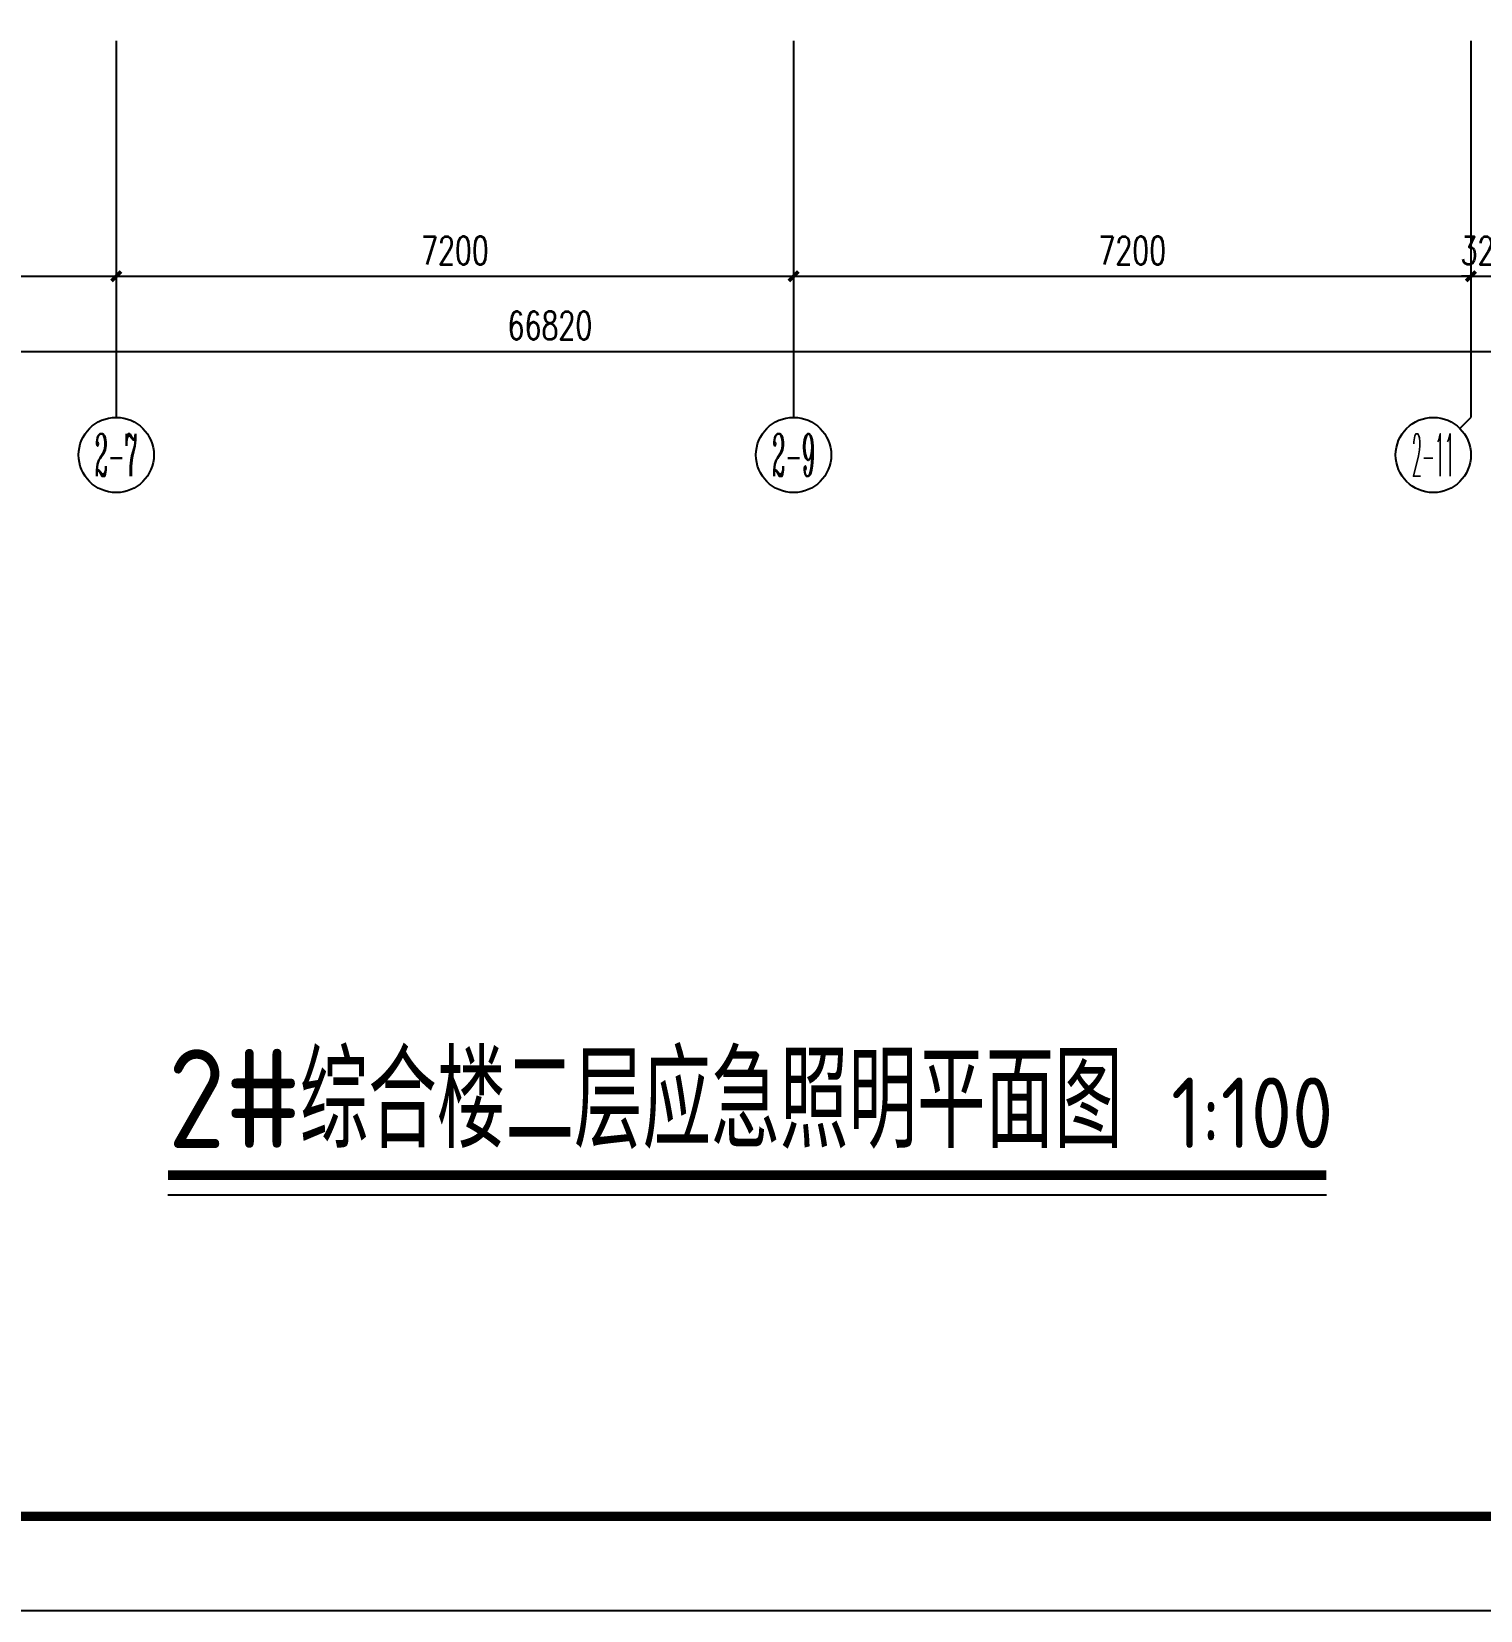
# Model space of a CAD drawing. Extents: x -9422388 to 15610651, y -1992469 to 953794.
# Drawn here: x -2848167 to -2832766, y -302584 to -285803 of the extents above; entities that cross this region are included whole.
import ezdxf
from ezdxf.enums import TextEntityAlignment as Align

# ---------------------------------------------------------------- set-up
doc = ezdxf.new("R2010")
doc.units = 0
doc.header["$LTSCALE"] = 1000
for name, color, linetype in [('A-ANNO-IDEN', 3, 'Continuous'), ('AXIS_TEXT', 7, 'Continuous'), ('PUB_TITLE', 4, 'Continuous')]:
    doc.layers.add(name, color=color, linetype=linetype)
doc.styles.add('_TCH_AXIS', font='COMPLEX', dxfattribs={"bigfont": 'GBCBIG'})
doc.styles.add('_TCH_DIM_T3', font='SIMPLEX', dxfattribs={"width": 0.705882, "bigfont": 'GBCBIG'})
doc.styles.add('COMPLEX', font='COMPLEX')
doc.styles.get("Standard").update_dxf_attribs({"font": 'gbenor.shx', "bigfont": 'gbcbig.shx'})
doc.dimstyles.new('_TCH_ARCH&&100', dxfattribs={"dimtxt": 297.5, "dimasz": 100, "dimexe": 250, "dimexo": 300, "dimgap": 126.25, "dimtad": 1, "dimdec": 0, "dimzin": 0, "dimdsep": 46, "dimtxsty": '_TCH_DIM_T3', "dimblk": 'ARCHTICK', "dimcen": 0.09, "dimclrt": 7, "dimazin": 2, "dimtfac": 1, "dimtdec": 0, "dimtix": 1, "dimtmove": 2, "dimatfit": 3, "dimfxl": 0, "dimtolj": 1, "dimtzin": 0, "dimarcsym": 0})

# ---------------------------------------------------------------- blocks, each defined once
blk = doc.blocks.new('_ArchTick')
at = {"color": 0, "linetype": 'ByBlock', "const_width": 0.4}
blk.add_lwpolyline([(-0.5, -0.5), (0.5, 0.5)], dxfattribs=at)
blk = doc.blocks.new('*D2838')
at = {"color": 0, "lineweight": -2, "transparency": 16777216}
for p, q in [((1474530, -199693), (1474530, -202943)), ((1541350, -199693), (1541350, -202943)), ((1474530, -202693), (1541350, -202693))]:
    blk.add_line(p, q, dxfattribs=at)
at = {"layer": 'Defpoints', "color": 0, "transparency": 16777216}
for p in [(1474530, -199393), (1541350, -199393), (1541350, -202693)]:
    blk.add_point(p, dxfattribs=at)
at = {"color": 0, "lineweight": -2, "transparency": 16777216, "xscale": 100, "yscale": 100, "zscale": 100, "rotation": 180}
blk.add_blockref('_ArchTick', (1474530, -202693), dxfattribs=at)
at = {"color": 0, "lineweight": -2, "transparency": 16777216, "xscale": 100, "yscale": 100, "zscale": 100}
blk.add_blockref('_ArchTick', (1541350, -202693), dxfattribs=at)
at = {"color": 7, "transparency": 16777216, "insert": (1507940, -202418), "char_height": 297.5, "attachment_point": 5, "style": '_TCH_DIM_T3'}
blk.add_mtext('\\A1;66820', dxfattribs=at)
blk = doc.blocks.new('*D2843')
at = {"color": 0, "lineweight": -2, "transparency": 16777216}
for p, q in [((1499730, -199693), (1499730, -202143)), ((1503330, -199693), (1503330, -202143)), ((1499730, -201893), (1503330, -201893))]:
    blk.add_line(p, q, dxfattribs=at)
at = {"layer": 'Defpoints', "color": 0, "transparency": 16777216}
for p in [(1499730, -199393), (1503330, -199393), (1503330, -201893)]:
    blk.add_point(p, dxfattribs=at)
at = {"color": 0, "lineweight": -2, "transparency": 16777216, "xscale": 100, "yscale": 100, "zscale": 100, "rotation": 180}
blk.add_blockref('_ArchTick', (1499730, -201893), dxfattribs=at)
at = {"color": 0, "lineweight": -2, "transparency": 16777216, "xscale": 100, "yscale": 100, "zscale": 100}
blk.add_blockref('_ArchTick', (1503330, -201893), dxfattribs=at)
at = {"color": 7, "transparency": 16777216, "insert": (1501530, -201618), "char_height": 297.5, "attachment_point": 5, "style": '_TCH_DIM_T3'}
blk.add_mtext('\\A1;3600', dxfattribs=at)
blk = doc.blocks.new('*D2844')
at = {"color": 0, "lineweight": -2, "transparency": 16777216}
for p, q in [((1503330, -199693), (1503330, -202143)), ((1510530, -199693), (1510530, -202143)), ((1503330, -201893), (1510530, -201893))]:
    blk.add_line(p, q, dxfattribs=at)
at = {"layer": 'Defpoints', "color": 0, "transparency": 16777216}
for p in [(1503330, -199393), (1510530, -199393), (1510530, -201893)]:
    blk.add_point(p, dxfattribs=at)
at = {"color": 0, "lineweight": -2, "transparency": 16777216, "xscale": 100, "yscale": 100, "zscale": 100, "rotation": 180}
blk.add_blockref('_ArchTick', (1503330, -201893), dxfattribs=at)
at = {"color": 0, "lineweight": -2, "transparency": 16777216, "xscale": 100, "yscale": 100, "zscale": 100}
blk.add_blockref('_ArchTick', (1510530, -201893), dxfattribs=at)
at = {"color": 7, "transparency": 16777216, "insert": (1506930, -201618), "char_height": 297.5, "attachment_point": 5, "style": '_TCH_DIM_T3'}
blk.add_mtext('\\A1;7200', dxfattribs=at)
blk = doc.blocks.new('*D2845')
at = {"color": 0, "lineweight": -2, "transparency": 16777216}
for p, q in [((1510530, -199693), (1510530, -202143)), ((1517730, -199693), (1517730, -202143)), ((1510530, -201893), (1517730, -201893))]:
    blk.add_line(p, q, dxfattribs=at)
at = {"layer": 'Defpoints', "color": 0, "transparency": 16777216}
for p in [(1510530, -199393), (1517730, -199393), (1517730, -201893)]:
    blk.add_point(p, dxfattribs=at)
at = {"color": 0, "lineweight": -2, "transparency": 16777216, "xscale": 100, "yscale": 100, "zscale": 100, "rotation": 180}
blk.add_blockref('_ArchTick', (1510530, -201893), dxfattribs=at)
at = {"color": 0, "lineweight": -2, "transparency": 16777216, "xscale": 100, "yscale": 100, "zscale": 100}
blk.add_blockref('_ArchTick', (1517730, -201893), dxfattribs=at)
at = {"color": 7, "transparency": 16777216, "insert": (1514130, -201618), "char_height": 297.5, "attachment_point": 5, "style": '_TCH_DIM_T3'}
blk.add_mtext('\\A1;7200', dxfattribs=at)
blk = doc.blocks.new('*D2846')
at = {"color": 0, "lineweight": -2, "transparency": 16777216}
for p, q in [((1517730, -199693), (1517730, -202143)), ((1518050, -199693), (1518050, -202143)), ((1517730, -201893), (1517630, -201893)), ((1517730, -201893), (1518050, -201893)), ((1518050, -201893), (1518150, -201893))]:
    blk.add_line(p, q, dxfattribs=at)
at = {"layer": 'Defpoints', "color": 0, "transparency": 16777216}
for p in [(1517730, -199393), (1518050, -199393), (1518050, -201893)]:
    blk.add_point(p, dxfattribs=at)
at = {"color": 0, "lineweight": -2, "transparency": 16777216, "xscale": 100, "yscale": 100, "zscale": 100}
blk.add_blockref('_ArchTick', (1517730, -201893), dxfattribs=at)
at = {"color": 0, "lineweight": -2, "transparency": 16777216, "xscale": 100, "yscale": 100, "zscale": 100, "rotation": 180}
blk.add_blockref('_ArchTick', (1518050, -201893), dxfattribs=at)
at = {"color": 7, "transparency": 16777216, "insert": (1517890, -201618), "char_height": 297.5, "attachment_point": 5, "style": '_TCH_DIM_T3'}
blk.add_mtext('\\A1;320', dxfattribs=at)
blk = doc.blocks.new('_AXISO')
at = {"color": 0}
blk.add_circle((0, 0), 0.5, dxfattribs=at)
at = {"layer": 'AXIS_TEXT', "color": 0, "style": 'COMPLEX', "width": 1.041667}
blk.add_attdef('A', text='', height=0.56, dxfattribs=at).set_placement((-0.25, -0.28), (0.25, -0.28), align=Align.FIT)
blk = doc.blocks.new('34214')
at = {"color": 8}
for p, q in [((1503329.8, -199392.6), (1503329.8, -203392.6)), ((1510529.8, -199392.6), (1510529.8, -203392.6)), ((1517729.8, -199392.6), (1517729.8, -203392.6)), ((1517612.7, -203509.7), (1517729.8, -203392.6))]:
    blk.add_line(p, q, dxfattribs=at)
ref = blk.add_blockref('_AXISO', (1503329.8, -203792.6), dxfattribs=dict(at, xscale=800, yscale=800, zscale=800))
ref.add_attrib('A', '2-7', dxfattribs={"layer": 'AXIS_TEXT', "color": 8, "height": 452.55, "style": '_TCH_AXIS', "width": 0.35}).set_placement((1503103.5, -204018.8), (1503556.1, -204018.8), align=Align.FIT)
ref = blk.add_blockref('_AXISO', (1510529.8, -203792.6), dxfattribs=dict(at, xscale=800, yscale=800, zscale=800))
ref.add_attrib('A', '2-9', dxfattribs={"layer": 'AXIS_TEXT', "color": 8, "height": 452.55, "style": '_TCH_AXIS', "width": 0.35}).set_placement((1510303.5, -204018.8), (1510756.1, -204018.8), align=Align.FIT)
ref = blk.add_blockref('_AXISO', (1517329.8, -203792.6), dxfattribs=dict(at, xscale=800, yscale=800, zscale=800))
ref.add_attrib('A', '2-11', dxfattribs={"layer": 'AXIS_TEXT', "color": 8, "height": 452.55, "style": '_TCH_AXIS', "width": 0.3}).set_placement((1517103.5, -204018.8), (1517556.1, -204018.8), align=Align.FIT)
for p1, p2, distance, picture, middle in [((1474529.8, -199392.6), (1541349.8, -199392.6), -3300, '*D2838', (1507939.8, -202417.6)), ((1499729.8, -199392.6), (1503329.8, -199392.6), -2500, '*D2843', (1501529.8, -201617.6)), ((1503329.8, -199392.6), (1510529.8, -199392.6), -2500, '*D2844', (1506929.8, -201617.6)), ((1510529.8, -199392.6), (1517729.8, -199392.6), -2500, '*D2845', (1514129.8, -201617.6)), ((1517729.8, -199392.6), (1518049.8, -199392.6), -2500, '*D2846', (1517889.8, -201617.6))]:
    dim = blk.add_aligned_dim(p1=p1, p2=p2, distance=distance, dimstyle='_TCH_ARCH&&100', dxfattribs=at)
    dim.commit()
    dim.dimension.update_dxf_attribs({"geometry": picture, "text_midpoint": middle})

msp = doc.modelspace()

# ---------------------------------------------------------------- linework, layer by layer
at = {"layer": 'A-ANNO-IDEN', "const_width": 105}
msp.add_lwpolyline([(-2846717.92624, -297958.18359), (-2834402.85965, -297958.18359)], dxfattribs=at)
at = {"layer": 'A-ANNO-IDEN'}
msp.add_lwpolyline([(-2846717.92624, -298168.18359), (-2834402.85965, -298168.18359)], dxfattribs=at)
at = {"layer": 'PUB_TITLE'}
msp.add_lwpolyline([(-2891974.25692, -302583.96919), (-2786874.25692, -302583.96919), (-2786874.25692, -243183.96919), (-2891974.25692, -243183.96919)], close=True, dxfattribs=at)
at = {"layer": 'PUB_TITLE', "const_width": 100}
msp.add_lwpolyline([(-2889474.25692, -301583.96919), (-2787874.25692, -301583.96919), (-2787874.25692, -244183.96919), (-2889474.25692, -244183.96919)], close=True, dxfattribs=at)

# ---------------------------------------------------------------- block references
msp.add_blockref('34214', (-4350596.86739, -86510.70934))

# ---------------------------------------------------------------- texts
at = {"layer": 'A-ANNO-IDEN', "color": 7}
for s, height, p in [('2#', 1050, (-2846717.92624, -297669.9921)), ('综合楼二层应急照明平面图', 1012.7659574, (-2845317.92624, -297669.9921)), ('1:100', 750, (-2836053.35177, -297669.9921))]:
    msp.add_text(s, height=height, dxfattribs=at).set_placement(p)

doc.saveas('drawing.dxf')
